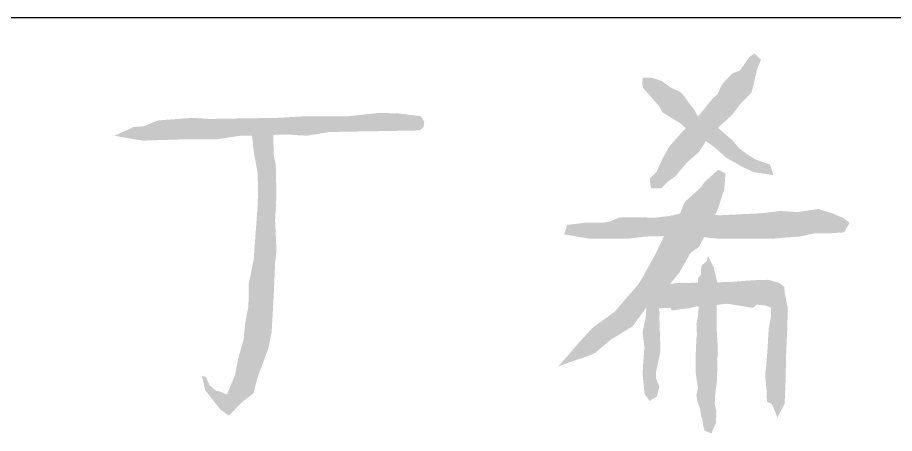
# Model space of a CAD drawing. Extents: x 5904849 to 6011887, y -826029 to -177002.
# Drawn here: x 5971755 to 5972983, y -353075 to -352493 of the extents above; entities that cross this region are included whole.
import ezdxf

# ---------------------------------------------------------------- set-up
doc = ezdxf.new("R2010")
doc.units = 0
doc.header["$LTSCALE"] = 1000
doc.header["$MEASUREMENT"] = 0
doc.layers.get('0').update_dxf_attribs({"linetype": 'CONTINUOUS'})
doc.layers.add('HATCH', color=8, linetype='CONTINUOUS')

msp = doc.modelspace()

# ---------------------------------------------------------------- hatches: boundary and pattern name
at = {"layer": 'HATCH'}
h = msp.add_hatch(color=0, dxfattribs=at)
h.paths.add_polyline_path([(5972755, -352663.8), (5972739.5, -352650.5), (5972735.5, -352647.1), (5972720.2, -352661.4), (5972718.4, -352665.3), (5972732.1, -352675.5), (5972747, -352688.9), (5972770.5, -352702.2), (5972785.4, -352709.1), (5972799.3, -352711.2), (5972813.2, -352713.4), (5972808.4, -352698.4), (5972788.1, -352691.5), (5972776.4, -352684.1), (5972765.7, -352676.1)])
h.paths.add_polyline_path([(5972735.5, -352647.1), (5972731.9, -352644.1), (5972722.9, -352638.2), (5972708.1, -352632.3), (5972707.6, -352631.5), (5972695, -352643.6), (5972690.6, -352647.9), (5972701.1, -352657.4), (5972717.1, -352664.3), (5972718.4, -352665.3), (5972720.2, -352661.4)])
h.paths.add_polyline_path([(5972767.2, -352613.3), (5972782.4, -352598.1), (5972786.2, -352582.9), (5972790, -352565.8), (5972795.7, -352551.6), (5972787.1, -352543), (5972779.5, -352547.8), (5972772.9, -352557.3), (5972766.2, -352566.8), (5972755.8, -352570.6), (5972746.3, -352580.1), (5972740.6, -352587.6), (5972734.9, -352600), (5972728.3, -352605.7), (5972716.9, -352619.9), (5972707.6, -352631.5), (5972708.1, -352632.3), (5972722.9, -352638.2), (5972731.9, -352644.1), (5972735.5, -352647.1), (5972744.4, -352638.9), (5972755.7, -352628.4)])
h.paths.add_polyline_path([(5972696.3, -352614.2), (5972687.3, -352601.4), (5972682.4, -352596.6), (5972670.7, -352591.3), (5972663.8, -352586.5), (5972656.3, -352581.2), (5972643, -352576.9), (5972630.2, -352576.9), (5972629.6, -352586), (5972630.9, -352591.3), (5972636, -352597.2), (5972643.2, -352605.4), (5972652.7, -352616.2), (5972657.9, -352625.4), (5972683, -352640.9), (5972690.6, -352647.9), (5972695, -352643.6), (5972707.6, -352631.5), (5972702.7, -352622.2)])
h.paths.add_polyline_path([(5972716.4, -352669.7), (5972718.4, -352665.3), (5972717.1, -352664.3), (5972701.1, -352657.4), (5972690.6, -352647.9), (5972684, -352654.3), (5972667.5, -352673), (5972658, -352690.1), (5972649.4, -352709.1), (5972640, -352718.6), (5972641.9, -352731.9), (5972656.1, -352731.9), (5972665.6, -352722.4), (5972676, -352714.8), (5972692.4, -352695.2), (5972708.3, -352681.6)])
h.paths.add_polyline_path([(5972744.4, -352732.8), (5972746, -352710.8), (5972735.9, -352705.8), (5972717.4, -352722.5), (5972710.1, -352732), (5972688.6, -352751.4), (5972682.5, -352767.2), (5972691.5, -352765.1), (5972731.6, -352769), (5972735.9, -352759.8)])
h.paths.add_polyline_path([(5972731.6, -352769), (5972691.5, -352765.1), (5972682.5, -352767.2), (5972681.6, -352769.5), (5972659.9, -352798.8), (5972693, -352797.9), (5972716, -352800.3), (5972724.1, -352785.1)])
h.paths.add_polyline_path([(5972919.8, -352780), (5972909.4, -352772.6), (5972895.2, -352766.8), (5972876.5, -352760.7), (5972847.2, -352765.1), (5972822.5, -352763.6), (5972796, -352766.8), (5972737.8, -352769.6), (5972731.6, -352769), (5972724.1, -352785.1), (5972716, -352800.3), (5972736.3, -352802.4), (5972775.1, -352802.4), (5972812.4, -352802.4), (5972828.8, -352800.9), (5972849.7, -352799.4), (5972870.6, -352794.9), (5972891.5, -352794.9), (5972912.3, -352793.5)])
h.paths.add_polyline_path([(5972681.6, -352769.5), (5972682.5, -352767.2), (5972666.3, -352770.8), (5972648.9, -352772.8), (5972621.4, -352772.6), (5972606.5, -352772.6), (5972597.6, -352772.6), (5972584.7, -352778.1), (5972575.2, -352780), (5972549.8, -352780), (5972524.5, -352783), (5972520, -352796.4), (5972555.8, -352802.4), (5972609.5, -352802.4), (5972634.9, -352799.4), (5972659.9, -352798.8)])
h.paths.add_polyline_path([(5972697, -352822.3), (5972708.9, -352813.9), (5972716, -352800.3), (5972693, -352797.9), (5972659.9, -352798.8), (5972648, -352824), (5972629.4, -352857.8), (5972624.6, -352865.5), (5972615.1, -352876.7), (5972590.6, -352905), (5972560.2, -352927), (5972541.6, -352947.3), (5972512.2, -352981.3), (5972531.4, -352974.3), (5972551.7, -352967.5), (5972563.5, -352962.5), (5972585.5, -352943.9), (5972615.9, -352925.3), (5972636.3, -352897.5), (5972666.6, -352867.9), (5972681.6, -352850)])
h.paths.add_polyline_path([(5972734.6, -352863.4), (5972713.6, -352863.8), (5972707.7, -352864), (5972708.1, -352871.6), (5972708.6, -352882.3), (5972708.1, -352892.2), (5972708.5, -352897.4), (5972719.9, -352896.7), (5972725.6, -352896.1), (5972733.5, -352895.2), (5972733.4, -352888.6)])
h.paths.add_polyline_path([(5972729.3, -352841.8), (5972721.3, -352826.5), (5972720, -352833.8), (5972712.7, -352839.8), (5972711.6, -352847), (5972712, -352853), (5972707.4, -352857.7), (5972707.7, -352864), (5972713.6, -352863.8), (5972734.6, -352863.4)])
h.paths.add_polyline_path([(5972708.1, -352871.6), (5972707.7, -352864), (5972691.4, -352864.4), (5972678.1, -352864.4), (5972668.3, -352865.9), (5972666.6, -352867.9), (5972636.3, -352897.5), (5972635.3, -352898.9), (5972634.4, -352913.2), (5972632.5, -352921.4), (5972630, -352934.1), (5972632.5, -352954.3), (5972630.6, -352980.9), (5972630, -352991.7), (5972631.9, -353010.7), (5972632.8, -353020.2), (5972640.1, -353029.7), (5972650.2, -353023.3), (5972653.4, -353009.4), (5972649, -352998.6), (5972649, -352988.5), (5972654.7, -352961.3), (5972654.7, -352949.3), (5972654, -352927.1), (5972653.4, -352910.6), (5972654, -352906.2), (5972652.8, -352899.9), (5972668.6, -352899.2), (5972671.1, -352903), (5972683.8, -352901.1), (5972695.2, -352899.9), (5972704.7, -352897.4), (5972708.5, -352897.4), (5972708.1, -352892.2), (5972708.6, -352882.3)])
h.paths.add_polyline_path([(5972828.2, -352869.5), (5972821.3, -352864.4), (5972806.1, -352860), (5972785.2, -352860.6), (5972760.5, -352862.5), (5972751.6, -352863.2), (5972734.6, -352863.4), (5972733.4, -352888.6), (5972733.5, -352895.2), (5972747.6, -352893.6), (5972756.7, -352894.8), (5972784.5, -352899.2), (5972790.2, -352894.8), (5972802.9, -352896.1), (5972809.8, -352899.3), (5972809.8, -352911.5), (5972806.6, -352928.6), (5972805.8, -352940.8), (5972805, -352956.2), (5972802.9, -352983.4), (5972801.6, -352992.9), (5972803.5, -353013.8), (5972803.5, -353017.6), (5972804.2, -353030.9), (5972811.1, -353034.1), (5972818.8, -353052.9), (5972828.9, -353033.5), (5972830.1, -353003.7), (5972831, -352963.5), (5972832.6, -352927.8), (5972833.3, -352899.2), (5972829.5, -352880.9)])
h.paths.add_polyline_path([(5972733.5, -352895.2), (5972725.6, -352896.1), (5972719.9, -352896.7), (5972708.5, -352897.4), (5972708.1, -352908.1), (5972705.4, -352921.4), (5972706.1, -352937.3), (5972705.4, -352942), (5972704.1, -352970.5), (5972704.1, -352987.1), (5972705.7, -352999.5), (5972707.5, -353011.5), (5972705.4, -353021.6), (5972706.7, -353030.9), (5972710.7, -353040.8), (5972712, -353051.4), (5972714, -353056.1), (5972714.7, -353063.4), (5972716.7, -353071.3), (5972726.7, -353075.3), (5972729.3, -353068), (5972732.6, -353061.4), (5972733.4, -353044.7), (5972731, -353033.8), (5972731.6, -353021.8), (5972734, -353002.5), (5972734.6, -352983.8), (5972735.2, -352951.3), (5972734, -352936.2)])
h = msp.add_hatch(color=0, dxfattribs=at)
h.paths.add_polyline_path([(5972324.4, -352638.4), (5972319.6, -352630.8), (5972289.3, -352627), (5972261.7, -352626.1), (5972218, -352630.8), (5972158.2, -352630.8), (5972117.4, -352633.2), (5972085.1, -352633.6), (5972023.4, -352634.6), (5972000.5, -352633.1), (5971979.7, -352634.6), (5971951.9, -352636.7), (5971931.1, -352644.8), (5971917, -352646), (5971890.4, -352658.3), (5971930.3, -352665), (5971989.2, -352663.1), (5972033.8, -352663.1), (5972065.2, -352658.3), (5972097.5, -352657.4), (5972131.6, -352656.4), (5972160.4, -352658.1), (5972170.6, -352656.4), (5972191.4, -352652.9), (5972232.3, -352652.2), (5972262.7, -352651.7), (5972317.8, -352650.7), (5972323.4, -352646)])
h.paths.add_polyline_path([(5972112.8, -352656.9), (5972097.5, -352657.4), (5972083.2, -352657.8), (5972086.1, -352683.9), (5972090.8, -352708.6), (5972091.8, -352735.2), (5972090.8, -352759.8), (5972088.9, -352785.5), (5972085.5, -352831.8), (5972078.5, -352866.1), (5972078.2, -352896.9), (5972073.8, -352919.4), (5972071.5, -352943.3), (5972063.7, -352970.9), (5972059.4, -352993.5), (5972051.2, -353013.4), (5972045.5, -353027), (5972039.2, -353042.1), (5972050.9, -353050.4), (5972068, -353032.4), (5972085.1, -353019.1), (5972091.7, -352994.4), (5972106, -352956.5), (5972110.7, -352932.7), (5972113.6, -352881.5), (5972115.5, -352836.9), (5972117.4, -352817.9), (5972115.5, -352777.1), (5972117.4, -352741.1), (5972116.4, -352698.4), (5972113.6, -352685.1)])
h.paths.add_polyline_path([(5972048.1, -353020.7), (5972037.6, -353016.3), (5972033, -353015.6), (5972023.7, -353007.9), (5972019.1, -352997.1), (5972013, -352994.1), (5972017.4, -353014.4), (5972023.7, -353022.5), (5972039.2, -353042.1), (5972045.5, -353027)])

# ---------------------------------------------------------------- linework, layer by layer
msp.add_line((5969949.4, -352492.5), (5975449.4, -352492.5))

doc.saveas('drawing.dxf')
